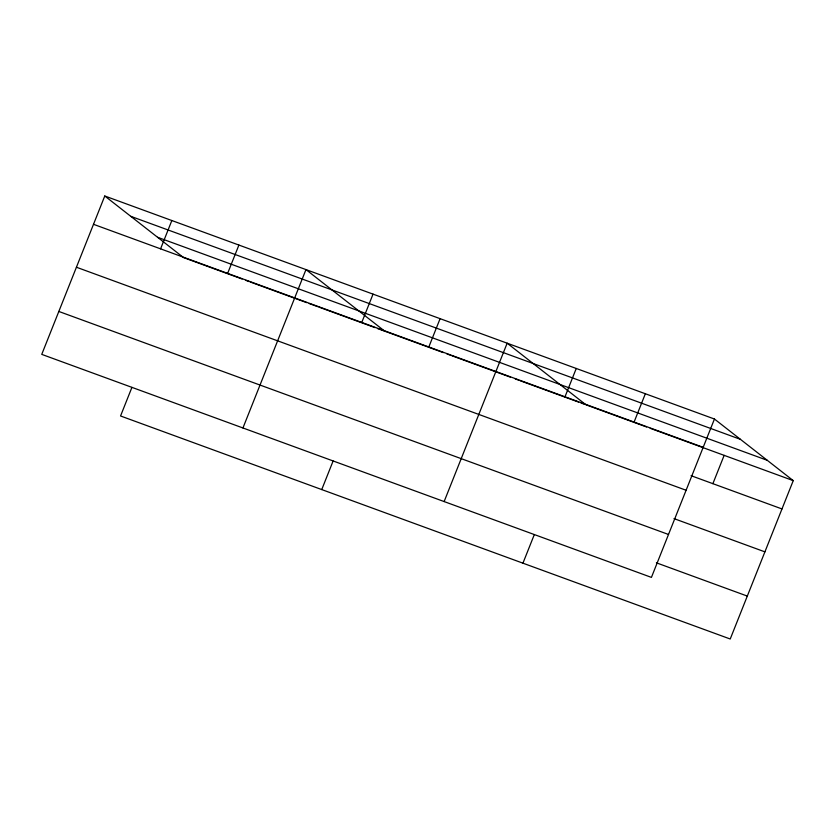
<?xml version="1.0" encoding="UTF-8"?>
<svg xmlns="http://www.w3.org/2000/svg" width="835" height="835" viewBox="0 0 835 835"><rect width="100%" height="100%" fill="white"/><g stroke="black" fill="none" stroke-linecap="round" stroke-linejoin="round"><path stroke-width="1.25" d="M104.772 195.995L41.75 354.374L651.425 577.392L714.447 419.024L104.772 195.995L183.575 257.608L242.098 279.015M160.571 248.851L171.843 220.534M131.93 387.367L120.553 415.976L730.228 639.005L793.25 480.626L714.447 419.024M227.631 273.379L238.904 245.062M242.943 427.969L305.965 269.601L384.768 331.203M361.764 322.446L373.036 294.129M321.746 489.571L333.123 460.962M428.825 346.974L440.097 318.667M444.136 501.564L507.158 343.195L585.961 404.798L646.572 426.977M564.992 396.792L576.254 368.475M522.94 563.176L534.327 534.557M634.089 422.061L645.351 393.744M712.881 483.674L724.154 455.357M130.782 216.328L740.457 439.356M157.565 237.276L767.25 460.304M93.51 224.312L703.185 447.341M245.761 280.351L249.415 281.687M250.636 282.136L306.727 302.656M309.169 303.543L317.697 306.675M318.918 307.113L375.009 327.633M377.451 328.531L443.291 352.61M446.955 353.957L450.608 355.292M451.829 355.741L510.362 377.149M515.237 378.933L518.89 380.269M520.111 380.718L578.645 402.126M581.087 403.013L584.74 404.359M650.204 428.303L793.25 480.626M691.067 475.689L781.977 508.943M76.423 267.231L686.109 490.26M673.981 518.608L764.902 551.862M58.826 311.455L668.511 534.473M656.394 562.821L747.304 596.086"/></g></svg>
